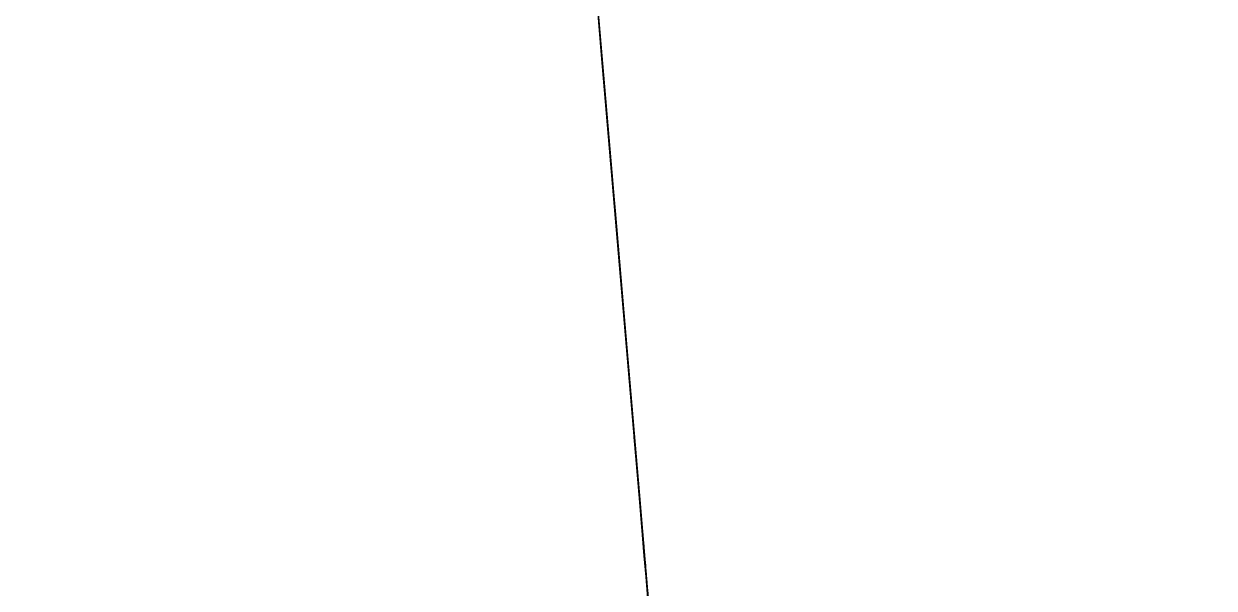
# Model space of a CAD drawing. Header units: millimetres. Extents: x 2645 to 248282, y -52826 to -1714.
# Drawn here: x 3662.6 to 3758.4, y -43364.3 to -43318.8 of the extents above; entities that cross this region are included whole.
import ezdxf

# ---------------------------------------------------------------- set-up
doc = ezdxf.new("R2010")
doc.units = ezdxf.units.MM
doc.header["$MEASUREMENT"] = 0
doc.linetypes.add('CENTER2', pattern=[1.125, 0.75, -0.125, 0.125, -0.125])
for name, color, linetype in [('Elevation Looking North-0', 7, 'Continuous'), ('Elevation Looking North-150-DS-B4-404', 1, 'Continuous'), ('Elevation Looking North-150-SL-B4-095', 14, 'Continuous'), ('Elevation Looking North-150-SL-B4-221', 85, 'Continuous'), ('Elevation Looking North-150-SL-B4-249', 85, 'Continuous'), ('Elevation Looking North-300-CEN-D3-231', 70, 'Continuous'), ('Elevation Looking North-300-CEN-D3-258', 70, 'Continuous'), ('Elevation Looking North-300-FA-D4-256', 50, 'Continuous'), ('Elevation Looking North-50-IW-B4-023', 3, 'Continuous'), ('Elevation Looking North-50-PES-D1-229', 4, 'Continuous'), ('Elevation Looking North-A-FLOR', 192, 'Continuous'), ('Elevation Looking North-CENTER', 1, 'CENTER2'), ('Elevation Looking North-PR-STEL-EQIP_DUCTS_CHUTES', 85, 'Continuous'), ('Elevation Looking North-RE', 5, 'Continuous'), ('Elevation Looking North-S-BEAM', 12, 'Continuous'), ('Elevation Looking North-S-COLS', 52, 'Continuous'), ('Elevation Looking North-SLUDGE TO STRAIN PRESS INLET', 3, 'Continuous'), ('Elevation Looking North-UCD756', 7, 'Continuous')]:
    doc.layers.add(name, color=color, linetype=linetype)
doc.layers.add('Elevation Looking North-PR-STEL-EQIP-PUMP_2_SEEPEX_BTVE70-24_100-18', color=7, linetype='Continuous', true_color=0x1111d0)

# ---------------------------------------------------------------- blocks, each defined once
blk = doc.blocks.new('*U815')
at = {"layer": 'Elevation Looking North-A-FLOR', "color": 0, "linetype": 'ByBlock', "lineweight": -2}
blk.add_line((3709.106, -43321.337, 22000), (4075.606, -47601.955, 22000), dxfattribs=at)
blk = doc.blocks.new('*U816')
at = {"layer": 'Elevation Looking North-S-BEAM', "color": 0, "linetype": 'ByBlock', "lineweight": -2}
for p, q in [((2647.841, -30926.057, 30027.2), (4471.772, -52229.058, 30027.2)), ((2647.841, -30926.057, 29454.8), (4471.772, -52229.058, 29454.8)), ((2647.841, -30926.057, 30042), (4471.772, -52229.058, 30042)), ((3467.558, -40500.126, 29440), (3964.349, -46302.508, 29440))]:
    blk.add_line(p, q, dxfattribs=at)
blk = doc.blocks.new('*U866')
at = {"layer": 'Elevation Looking North-S-BEAM', "color": 0, "linetype": 'ByBlock', "lineweight": -2}
blk.add_line((3558.184, -41558.607, 24801.4), (3714.126, -43379.971, 24801.4), dxfattribs=at)
blk = doc.blocks.new('*U875')
at = {"layer": 'Elevation Looking North-A-FLOR', "color": 0, "linetype": 'ByBlock', "lineweight": -2}
blk.add_line((3774.49, -44084.997, 21629.207), (2990.271, -34925.535, 21629.207), dxfattribs=at)
blk = doc.blocks.new('*U1000')
at = {"layer": 'Elevation Looking North-A-FLOR', "color": 0, "linetype": 'ByBlock', "lineweight": -2}
for p, q in [((3210.589, -37498.789, 21699.689), (3774.49, -44084.997, 21629.207)), ((4410.652, -51515.2, 21849.694), (3210.589, -37498.789, 21999.689)), ((3709.106, -43321.337, 21937.384), (4075.764, -47603.804, 21891.554))]:
    blk.add_line(p, q, dxfattribs=at)
blk = doc.blocks.new('*U1001')
at = {"layer": 'Elevation Looking North-A-FLOR', "color": 0, "linetype": 'ByBlock', "lineweight": -2}
for p, q in [((4075.764, -47603.804, 21891.966), (3709.106, -43321.337, 21937.755)), ((3709.106, -43321.337, 21999.995), (4075.606, -47601.955, 21999.987))]:
    blk.add_line(p, q, dxfattribs=at)
blk = doc.blocks.new('*U1006')
at = {"layer": 'Elevation Looking North-50-PES-D1-229', "color": 0, "linetype": 'ByBlock', "lineweight": -2}
blk.add_line((3713.255, -43369.792, 25056.774), (3706.149, -43286.803, 25056.774), dxfattribs=at)
at = {"layer": 'Elevation Looking North-CENTER'}
blk.add_line((3705.997, -43285.02, 25026.612), (3712.215, -43357.651, 25026.612), dxfattribs=at)
blk = doc.blocks.new('*U1013')
at = {"layer": 'Elevation Looking North-300-FA-D4-256', "color": 0, "linetype": 'ByBlock', "lineweight": -2}
blk.add_line((3709.106, -43321.337, 23695.257), (3727.845, -43540.199, 23695.257), dxfattribs=at)
blk = doc.blocks.new('*U1023')
at = {"layer": 'Elevation Looking North-300-CEN-D3-258', "color": 0, "linetype": 'ByBlock', "lineweight": -2}
blk.add_line((3709.106, -43321.337, 23086.7), (3756.925, -43879.846, 23096.426), dxfattribs=at)
at = {"layer": 'Elevation Looking North-CENTER'}
blk.add_line((3747.661, -43771.649, 23256.491), (3709.106, -43321.337, 23248.65), dxfattribs=at)
blk = doc.blocks.new('*U1043')
at = {"layer": 'Elevation Looking North-50-IW-B4-023', "color": 0, "linetype": 'ByBlock', "lineweight": -2}
for p, q in [((3809.232, -44490.773, 23554.407), (3709.106, -43321.337, 23554.407)), ((3809.232, -44490.773, 23614.732), (3709.106, -43321.337, 23614.732))]:
    blk.add_line(p, q, dxfattribs=at)
at = {"layer": 'Elevation Looking North-CENTER'}
blk.add_line((3709.106, -43321.337, 23584.569), (3809.232, -44490.773, 23584.569), dxfattribs=at)
blk = doc.blocks.new('*U1059')
at = {"layer": 'Elevation Looking North-150-SL-B4-221', "color": 0, "linetype": 'ByBlock', "lineweight": -2}
blk.add_line((3709.106, -43321.337, 24016.866), (3733.668, -43608.212, 24016.866), dxfattribs=at)
blk = doc.blocks.new('*U1060')
at = {"layer": 'Elevation Looking North-CENTER'}
blk.add_line((3709.106, -43321.337, 22955.728), (3862.195, -45109.376, 22955.728), dxfattribs=at)
at = {"layer": 'Elevation Looking North-SLUDGE TO STRAIN PRESS INLET', "color": 0, "linetype": 'ByBlock', "lineweight": -2}
for p, q in [((3862.195, -45109.376, 23039.866), (3709.106, -43321.337, 23039.866)), ((3726.496, -43524.448, 22871.591), (3710.077, -43332.68, 22871.591))]:
    blk.add_line(p, q, dxfattribs=at)
blk = doc.blocks.new('*U1063')
at = {"layer": 'Elevation Looking North-PR-STEL-EQIP-PUMP_2_SEEPEX_BTVE70-24_100-18', "color": 0, "linetype": 'ByBlock', "lineweight": -2}
for p, q in [((3719.781, -43446.019, 22325.797), (3709.106, -43321.337, 22325.797)), ((3719.781, -43446.019, 22313.779), (3709.106, -43321.337, 22313.779)), ((3719.781, -43446.019, 22305.766), (3709.106, -43321.337, 22305.766)), ((3709.106, -43321.337, 22434.953), (3719.781, -43446.019, 22434.953)), ((3719.781, -43446.019, 22454.984), (3709.106, -43321.337, 22454.984)), ((3709.106, -43321.337, 22912.66), (3710.097, -43332.909, 22912.591)), ((3709.106, -43321.337, 22462.791), (3709.868, -43330.233, 22462.737)), ((3709.913, -43330.755, 22548.693), (3710.04, -43332.249, 22548.684)), ((3710.04, -43332.249, 22548.684), (3726.314, -43522.32, 22514.08)), ((3710.054, -43332.408, 22826.635), (3710.182, -43333.902, 22826.626)), ((3710.182, -43333.902, 22826.626), (3726.49, -43524.371, 22858.951))]:
    blk.add_line(p, q, dxfattribs=at)
at = {"layer": 'Elevation Looking North-PR-STEL-EQIP-PUMP_2_SEEPEX_BTVE70-24_100-18', "color": 0, "linetype": 'ByBlock', "lineweight": -2, "extrusion": (0.996355, 0.085306, 6.30897e-16)}
blk.add_ellipse((3709.982, -43331.571, 22687.664), major_axis=(0.115, -1.338, 224.927), ratio=0.000118, start_param=2.236802, end_param=7.187976, dxfattribs=at)
at = {"layer": 'Elevation Looking North-PR-STEL-EQIP-PUMP_2_SEEPEX_BTVE70-24_100-18', "color": 0, "linetype": 'ByBlock', "lineweight": -2, "extrusion": (0.996355, 0.085306, 1.03118e-15)}
blk.add_ellipse((3709.983, -43331.581, 22687.664), major_axis=(0.071, -0.826, 138.971), ratio=0.000118, start_param=3.141593, end_param=6.283185, dxfattribs=at)
at = {"layer": 'Elevation Looking North-PR-STEL-EQIP-PUMP_2_SEEPEX_BTVE70-24_100-18', "color": 0, "linetype": 'ByBlock', "lineweight": -2, "extrusion": (0.996355, 0.085306, -7.46235e-15)}
blk.add_ellipse((3710.111, -43333.076, 22687.655), major_axis=(0.071, -0.826, 138.971), ratio=0.000118, start_param=3.141613, end_param=6.283165, dxfattribs=at)
blk = doc.blocks.new('*U1081')
at = {"layer": 'Elevation Looking North-150-DS-B4-404', "color": 0, "linetype": 'ByBlock', "lineweight": -2}
for p, q in [((3730.719, -43573.769, 23790.913), (3709.106, -43321.337, 23790.913)), ((3730.719, -43573.769, 23959.188), (3709.106, -43321.337, 23959.188))]:
    blk.add_line(p, q, dxfattribs=at)
at = {"layer": 'Elevation Looking North-CENTER'}
blk.add_line((3709.106, -43321.337, 23875.05), (3730.719, -43573.769, 23875.05), dxfattribs=at)
blk = doc.blocks.new('*U1083')
at = {"layer": 'Elevation Looking North-150-DS-B4-404', "color": 0, "linetype": 'ByBlock', "lineweight": -2}
for p, q in [((3903.511, -45591.928, 23256.491), (3709.106, -43321.337, 23256.491)), ((3906.187, -45623.188, 23424.766), (3709.106, -43321.337, 23424.766))]:
    blk.add_line(p, q, dxfattribs=at)
at = {"layer": 'Elevation Looking North-CENTER'}
blk.add_line((3709.106, -43321.337, 23340.628), (3902.939, -45585.248, 23340.628), dxfattribs=at)
blk = doc.blocks.new('*U1093')
at = {"layer": 'Elevation Looking North-0', "color": 0, "linetype": 'ByBlock', "lineweight": -2}
for p, q in [((3709.487, -43325.784, 26083.016), (3663.638, -42790.278, 26083.016)), ((3663.638, -42790.278, 26093.016), (3709.487, -43325.784, 26093.016)), ((3734.676, -43619.982, 25888.357), (3706.416, -43289.916, 25697.096)), ((3725.33, -43510.831, 26078.104), (3706.416, -43289.916, 25950.091)), ((3709.487, -43325.784, 26083.016), (3709.487, -43325.784, 26093.016))]:
    blk.add_line(p, q, dxfattribs=at)
blk = doc.blocks.new('*U1096')
at = {"layer": 'Elevation Looking North-UCD756', "color": 0, "linetype": 'ByBlock', "lineweight": -2}
for p, q in [((3663.638, -42790.278, 26103.007), (3709.572, -43326.776, 26103)), ((3709.188, -43322.297, 26093.016), (3663.638, -42790.278, 26093.016)), ((3718.529, -43431.398, 25370), (3696.35, -43172.346, 25370)), ((3696.35, -43172.346, 25355), (3718.529, -43431.398, 25355)), ((3720.662, -43456.307, 25383), (3698.479, -43197.219, 25383)), ((3721.965, -43471.52, 26745.919), (3707.126, -43298.214, 27176.237)), ((3709.188, -43322.297, 26103), (3709.188, -43322.297, 26093.016)), ((3709.188, -43322.297, 26103), (3720.662, -43456.307, 26103)), ((3709.359, -43324.289, 26103), (3709.359, -43324.289, 26103)), ((3709.572, -43326.776, 26103), (3709.572, -43326.776, 26108.002)), ((3709.572, -43326.776, 26108.002), (3719.382, -43441.358, 26108.002)), ((3709.712, -43328.413, 27103.735), (3718.385, -43429.706, 26852.222)), ((3709.712, -43328.413, 27103.735), (3718.385, -43429.706, 26852.222)), ((3709.791, -43329.337, 27104.11), (3709.712, -43328.413, 27103.735)), ((3709.759, -43328.961, 27103.735), (3718.432, -43430.254, 26852.222)), ((3709.791, -43329.337, 27104.11), (3718.464, -43430.63, 26852.597)), ((3710.893, -43342.211, 27072.142), (3710.446, -43336.986, 27085.122)), ((3710.525, -43337.91, 27085.496), (3710.446, -43336.986, 27085.122)), ((3711.42, -43348.361, 27059.536), (3710.525, -43337.91, 27085.496)), ((3711.42, -43348.361, 27059.536), (3710.525, -43337.91, 27085.496)), ((3710.858, -43341.801, 27083.838), (3710.525, -43337.91, 27085.496)), ((3711.561, -43350.011, 27063.442), (3710.858, -43341.801, 27083.838)), ((3711.561, -43350.011, 27063.442), (3710.858, -43341.801, 27083.838)), ((3711.42, -43348.361, 27059.536), (3711.341, -43347.439, 27059.162)), ((3711.561, -43350.011, 27063.442), (3711.42, -43348.361, 27059.536))]:
    blk.add_line(p, q, dxfattribs=at)
blk = doc.blocks.new('*U1098')
at = {"layer": 'Elevation Looking North-CENTER'}
blk.add_line((3809.232, -44490.773, 23731.723), (3709.106, -43321.337, 23731.723), dxfattribs=at)
at = {"layer": 'Elevation Looking North-RE', "color": 0, "linetype": 'ByBlock', "lineweight": -2}
for p, q in [((3709.106, -43321.337, 23761.885), (3738.019, -43659.033, 23761.885)), ((3709.106, -43321.337, 23701.56), (3809.232, -44490.773, 23701.56))]:
    blk.add_line(p, q, dxfattribs=at)
blk = doc.blocks.new('*U1099')
at = {"layer": 'Elevation Looking North-PR-STEL-EQIP_DUCTS_CHUTES', "color": 0, "linetype": 'ByBlock', "lineweight": -2}
for p, q in [((3675.842, -42932.821, 25321.016), (3709.999, -43331.762, 25321.016)), ((3709.359, -43324.289, 25313.016), (3709.999, -43331.762, 25313.016)), ((3709.999, -43331.762, 25313.016), (3709.999, -43331.762, 25321.016))]:
    blk.add_line(p, q, dxfattribs=at)
blk = doc.blocks.new('*U1101')
at = {"layer": 'Elevation Looking North-CENTER'}
blk.add_line((3709.106, -43321.337, 23616.329), (3764.655, -43970.129, 23616.329), dxfattribs=at)
at = {"layer": 'Elevation Looking North-RE', "color": 0, "linetype": 'ByBlock', "lineweight": -2}
blk.add_line((3764.655, -43970.129, 23673.479), (3709.106, -43321.337, 23673.479), dxfattribs=at)
blk = doc.blocks.new('*U1102')
at = {"layer": 'Elevation Looking North-PR-STEL-EQIP_DUCTS_CHUTES', "color": 0, "linetype": 'ByBlock', "lineweight": -2}
for p, q in [((3709.359, -43324.289, 25301.016), (3673.206, -42902.037, 25301.016)), ((3674.788, -42920.507, 25313.016), (3709.359, -43324.289, 25313.016)), ((3709.359, -43324.289, 25301.016), (3709.359, -43324.289, 25313.016))]:
    blk.add_line(p, q, dxfattribs=at)
blk = doc.blocks.new('*U1115')
at = {"layer": 'Elevation Looking North-S-COLS', "color": 0, "linetype": 'ByBlock', "lineweight": -2}
for p, q in [((3709.106, -43321.337, 24789), (3709.106, -43321.337, 24502.441)), ((3709.106, -43321.337, 24178.591), (3709.106, -43321.337, 21937.382))]:
    blk.add_line(p, q, dxfattribs=at)
blk = doc.blocks.new('*U1116')
at = {"layer": 'Elevation Looking North-150-SL-B4-249', "color": 0, "linetype": 'ByBlock', "lineweight": -2}
for p, q in [((3712.778, -43364.219, 24234.03), (3692.941, -43132.531, 24234.027)), ((3712.779, -43364.238, 24227.915), (3692.941, -43132.531, 24227.912)), ((3704.844, -43271.552, 24193.771), (3712.118, -43356.509, 24193.772)), ((3712.118, -43356.508, 24393.059), (3708.15, -43310.167, 24393.058)), ((3708.15, -43310.169, 24392.611), (3712.118, -43356.51, 24392.612)), ((3712.118, -43356.51, 24392.599), (3708.15, -43310.169, 24392.598)), ((3708.15, -43310.171, 24392.151), (3712.118, -43356.513, 24392.152)), ((3712.118, -43356.512, 24392.152), (3708.15, -43310.171, 24392.151)), ((3708.15, -43310.172, 24392.086), (3712.118, -43356.513, 24392.087)), ((3708.15, -43310.174, 24237.065), (3712.118, -43356.515, 24237.065)), ((3712.118, -43356.509, 24193.772), (3712.118, -43356.508, 24227.915)), ((3712.118, -43356.51, 24392.612), (3712.118, -43356.508, 24393.059)), ((3712.118, -43356.51, 24392.612), (3712.118, -43356.51, 24392.599)), ((3712.118, -43356.512, 24392.152), (3712.118, -43356.51, 24392.599)), ((3712.118, -43356.512, 24392.152), (3712.118, -43356.512, 24392.152)), ((3712.118, -43356.515, 24237.065), (3712.118, -43356.513, 24392.087)), ((3712.118, -43356.513, 24392.087), (3712.118, -43356.513, 24392.152)), ((3712.118, -43356.513, 24366.794), (3721.376, -43464.641, 24366.795)), ((3712.779, -43364.231, 24297.55), (3712.118, -43356.514, 24297.55)), ((3712.779, -43364.237, 24296.125), (3712.118, -43356.514, 24296.125)), ((3712.778, -43364.218, 24289.838), (3712.118, -43356.514, 24289.837)), ((3712.779, -43364.231, 24297.551), (3712.118, -43356.514, 24297.551)), ((3712.118, -43356.514, 24325.399), (3715.322, -43393.937, 24325.4)), ((3712.778, -43364.218, 24289.838), (3719.56, -43443.432, 24291.795)), ((3712.778, -43364.219, 24296.115), (3718.362, -43429.443, 24301.278)), ((3712.778, -43364.219, 24234.471), (3721.47, -43465.745, 24218.418)), ((3712.778, -43364.22, 24227.984), (3721.47, -43465.746, 24208.433)), ((3712.779, -43364.231, 24297.55), (3712.779, -43364.237, 24296.125)), ((3712.779, -43364.231, 24297.543), (3712.897, -43365.61, 24297.816))]:
    blk.add_line(p, q, dxfattribs=at)
at = {"layer": 'Elevation Looking North-150-SL-B4-249', "color": 0, "linetype": 'ByBlock', "lineweight": -2, "extrusion": (0.996355, 0.085306, -1.02999e-18)}
for centre, start_param, end_param in [((3710.134, -43333.342, 24376.584), 0.004058, 6.287243), ((3710.134, -43333.343, 24314.576), 0.004058, 6.287243), ((3710.134, -43333.341, 24376.79), 4.716433, 6.258271), ((3710.134, -43333.34, 24377.109), 4.716433, 6.225611), ((3710.134, -43333.341, 24376.79), 3.160805, 4.716433)]:
    blk.add_ellipse(centre, major_axis=(-0.397, 4.634, -0.019), ratio=0.999903, start_param=start_param, end_param=end_param, dxfattribs=at)
at = {"layer": 'Elevation Looking North-150-SL-B4-249', "color": 0, "linetype": 'ByBlock', "lineweight": -2, "extrusion": (-0.996355, -0.085306, 9.75782e-19)}
for centre, start_param, end_param in [((3710.134, -43333.342, 24376.649), 3.148559, 6.276219), ((3710.134, -43333.34, 24377.096), 3.1978, 4.708345)]:
    blk.add_ellipse(centre, major_axis=(0.397, -4.634, 0.019), ratio=0.999903, start_param=start_param, end_param=end_param, dxfattribs=at)
at = {"layer": 'Elevation Looking North-150-SL-B4-249', "color": 0, "linetype": 'ByBlock', "lineweight": -2, "extrusion": (-0.996355, -0.085306, 4.01155e-18)}
for centre, start_param, end_param in [((3710.134, -43333.343, 24314.641), 3.148559, 6.276219), ((3710.134, -43333.34, 24377.096), 4.708345, 6.229264)]:
    blk.add_ellipse(centre, major_axis=(0.397, -4.634, 0.019), ratio=0.999903, start_param=start_param, end_param=end_param, dxfattribs=at)
at = {"layer": 'Elevation Looking North-150-SL-B4-249', "color": 0, "linetype": 'ByBlock', "lineweight": -2, "extrusion": (0.996355, 0.085306, -8.67362e-19)}
for centre, start_param, end_param in [((3710.134, -43333.342, 24314.781), 4.716433, 6.258271), ((3710.134, -43333.339, 24315.407), 3.230413, 4.716433)]:
    blk.add_ellipse(centre, major_axis=(-0.397, 4.634, -0.019), ratio=0.999903, start_param=start_param, end_param=end_param, dxfattribs=at)
at = {"layer": 'Elevation Looking North-150-SL-B4-249', "color": 0, "linetype": 'ByBlock', "lineweight": -2, "extrusion": (0.996355, 0.085306, -1.0842e-18)}
blk.add_ellipse((3710.134, -43333.341, 24315.101), major_axis=(-0.397, 4.634, -0.019), ratio=0.999903, start_param=4.716433, end_param=6.225611, dxfattribs=at)
at = {"layer": 'Elevation Looking North-150-SL-B4-249', "color": 0, "linetype": 'ByBlock', "lineweight": -2, "extrusion": (-0.996355, -0.085306, 4.06576e-18)}
blk.add_ellipse((3710.134, -43333.341, 24315.088), major_axis=(0.397, -4.634, 0.019), ratio=0.999903, start_param=3.1978, end_param=4.708345, dxfattribs=at)
at = {"layer": 'Elevation Looking North-150-SL-B4-249', "color": 0, "linetype": 'ByBlock', "lineweight": -2, "extrusion": (0.996355, 0.085306, -3.84892e-18)}
blk.add_ellipse((3710.134, -43333.339, 24377.416), major_axis=(-0.397, 4.634, -0.019), ratio=0.999903, start_param=4.716433, end_param=6.192958, dxfattribs=at)
at = {"layer": 'Elevation Looking North-150-SL-B4-249', "color": 0, "linetype": 'ByBlock', "lineweight": -2, "extrusion": (0.996355, 0.085306, -7.04731e-19)}
blk.add_ellipse((3710.134, -43333.339, 24315.407), major_axis=(-0.397, 4.634, -0.019), ratio=0.999903, start_param=4.716433, end_param=6.192958, dxfattribs=at)
at = {"layer": 'Elevation Looking North-150-SL-B4-249', "color": 0, "linetype": 'ByBlock', "lineweight": -2, "extrusion": (0.996355, 0.085306, -9.21572e-19)}
blk.add_ellipse((3710.134, -43333.339, 24377.416), major_axis=(-0.397, 4.634, -0.019), ratio=0.999903, start_param=3.230413, end_param=4.716433, dxfattribs=at)
at = {"layer": 'Elevation Looking North-150-SL-B4-249', "color": 0, "linetype": 'ByBlock', "lineweight": -2, "extrusion": (0.996355, 0.085306, -1.13841e-18)}
for centre in [(3710.134, -43333.34, 24377.109), (3710.134, -43333.341, 24315.101)]:
    blk.add_ellipse(centre, major_axis=(-0.397, 4.634, -0.019), ratio=0.999903, start_param=3.196938, end_param=4.716433, dxfattribs=at)
at = {"layer": 'Elevation Looking North-150-SL-B4-249', "color": 0, "linetype": 'ByBlock', "lineweight": -2, "extrusion": (-0.996355, -0.085306, 9.21572e-19)}
blk.add_ellipse((3710.134, -43333.341, 24315.088), major_axis=(0.397, -4.634, 0.019), ratio=0.999903, start_param=4.708345, end_param=6.229264, dxfattribs=at)
at = {"layer": 'Elevation Looking North-150-SL-B4-249', "color": 0, "linetype": 'ByBlock', "lineweight": -2, "extrusion": (0.996355, 0.085306, 1.95156e-18)}
blk.add_ellipse((3710.134, -43333.342, 24314.781), major_axis=(-0.397, 4.634, -0.019), ratio=0.999903, start_param=3.160805, end_param=4.716433, dxfattribs=at)
at = {"layer": 'Elevation Looking North-150-SL-B4-249', "color": 0, "linetype": 'ByBlock', "lineweight": -2, "extrusion": (-0.996355, -0.085306, -1.19135e-17)}
blk.add_ellipse((3712.778, -43364.22, 24234.153), major_axis=(0, 0, 6.241), ratio=0.000113, start_param=1.519713, end_param=2.04386, dxfattribs=at)
at = {"layer": 'Elevation Looking North-150-SL-B4-249', "color": 0, "linetype": 'ByBlock', "lineweight": -2, "extrusion": (0.996355, 0.085306, -2.06227e-17)}
blk.add_ellipse((3712.779, -43364.232, 24291.349), major_axis=(0, 0, 6.201), ratio=0.000056, start_param=0, end_param=0.013932, dxfattribs=at)
at = {"layer": 'Elevation Looking North-150-SL-B4-249', "color": 0, "linetype": 'ByBlock', "lineweight": -2, "extrusion": (0.996355, 0.085306, -2.51274e-17)}
blk.add_ellipse((3712.779, -43364.237, 24289.924), major_axis=(0, 0, 6.201), ratio=0.000056, start_param=0.013932, end_param=0.051179, dxfattribs=at)
at = {"layer": 'Elevation Looking North-150-SL-B4-249', "color": 0, "linetype": 'ByBlock', "lineweight": -2, "extrusion": (0.996355, 0.085306, 9.57571e-18)}
blk.add_ellipse((3712.779, -43364.238, 24234.116), major_axis=(0, 0, 6.201), ratio=0.000056, start_param=2.205235, end_param=2.768557, dxfattribs=at)
at = {"layer": 'Elevation Looking North-150-SL-B4-249', "color": 0, "linetype": 'ByBlock', "lineweight": -2, "extrusion": (0.996355, 0.085306, 9.57592e-18)}
blk.add_ellipse((3712.779, -43364.238, 24234.116), major_axis=(0, 0, 6.201), ratio=0.000056, start_param=2.996034, end_param=3.141593, dxfattribs=at)
blk = doc.blocks.new('*U1118')
at = {"layer": 'Elevation Looking North-PR-STEL-EQIP_DUCTS_CHUTES', "color": 0, "linetype": 'ByBlock', "lineweight": -2}
blk.add_line((3705.957, -43284.551, 25018.674), (3709.16, -43321.967, 25018.674), dxfattribs=at)
blk = doc.blocks.new('*U1120')
at = {"layer": 'Elevation Looking North-150-SL-B4-095', "color": 0, "linetype": 'ByBlock', "lineweight": -2}
blk.add_line((3775.144, -44092.636, 22266.047), (3709.106, -43321.337, 22266.047), dxfattribs=at)
blk = doc.blocks.new('*U1121')
at = {"layer": 'Elevation Looking North-150-DS-B4-404', "color": 0, "linetype": 'ByBlock', "lineweight": -2, "extrusion": (0.996355, 0.085306, -9.22495e-29)}
blk.add_arc((-43576.463, 24934.537), 110, 33.96976, 146.03024, dxfattribs=at)
at = {"layer": 'Elevation Looking North-150-DS-B4-404', "color": 0, "linetype": 'ByBlock', "lineweight": -2, "extrusion": (-0.996355, -0.085306, 0)}
blk.add_arc((43576.463, 24934.537), 90, 92.91211, 136.92751, dxfattribs=at)
blk = doc.blocks.new('*U1122')
at = {"layer": 'Elevation Looking North-S-BEAM', "color": 0, "linetype": 'ByBlock', "lineweight": -2}
for p, q in [((3708.681, -43316.374, 24789), (3720.112, -43449.885, 24789)), ((3720.112, -43449.885, 24996), (3708.681, -43316.374, 24996)), ((3708.681, -43316.374, 24986.4), (3714.128, -43379.991, 24986.4)), ((3714.128, -43379.991, 24798.6), (3708.681, -43316.374, 24798.6))]:
    blk.add_line(p, q, dxfattribs=at)
blk = doc.blocks.new('*U1123')
at = {"layer": 'Elevation Looking North-PR-STEL-EQIP_DUCTS_CHUTES', "color": 0, "linetype": 'ByBlock', "lineweight": -2}
for p, q in [((3709.16, -43321.967, 25018.687), (3709.16, -43321.967, 24996)), ((3709.16, -43321.967, 25018.687), (3711.877, -43353.703, 25023.896)), ((3713.255, -43369.792, 25010.668), (3713.255, -43369.792, 24996)), ((3713.255, -43369.792, 25074.537), (3713.255, -43369.792, 25033.512)), ((3714.705, -43386.73, 25074.537), (3713.255, -43369.792, 25074.537)), ((3714.705, -43386.73, 25040.078), (3714.705, -43386.73, 25074.537)), ((3714.705, -43386.73, 24996), (3714.705, -43386.73, 25019.03))]:
    blk.add_line(p, q, dxfattribs=at)
blk = doc.blocks.new('*U1119')
at = {"layer": 'Elevation Looking North-300-CEN-D3-231', "color": 0, "linetype": 'ByBlock', "lineweight": -2}
for p, q in [((3727.284, -43533.65, 24502.441), (3693.125, -43134.682, 24502.441)), ((3719.295, -43440.34, 24178.591), (3706.695, -43293.178, 24178.591))]:
    blk.add_line(p, q, dxfattribs=at)
blk = doc.blocks.new('*U1428')
at = {"layer": 'Elevation Looking North-300-CEN-D3-231'}
blk.add_blockref('*U1119', (0, 0), dxfattribs=at)

msp = doc.modelspace()

# ---------------------------------------------------------------- block references
at = {"layer": 'Elevation Looking North-0'}
msp.add_blockref('*U1093', (0, 0), dxfattribs=at)
at = {"layer": 'Elevation Looking North-150-DS-B4-404'}
for name in ['*U1081', '*U1083', '*U1121']:
    msp.add_blockref(name, (0, 0), dxfattribs=at)
at = {"layer": 'Elevation Looking North-150-SL-B4-095'}
msp.add_blockref('*U1120', (0, 0), dxfattribs=at)
at = {"layer": 'Elevation Looking North-150-SL-B4-221'}
msp.add_blockref('*U1059', (0, 0), dxfattribs=at)
at = {"layer": 'Elevation Looking North-150-SL-B4-249'}
msp.add_blockref('*U1116', (0, 0), dxfattribs=at)
at = {"layer": 'Elevation Looking North-300-CEN-D3-231'}
msp.add_blockref('*U1428', (0, 0), dxfattribs=at)
at = {"layer": 'Elevation Looking North-300-CEN-D3-258'}
msp.add_blockref('*U1023', (0, 0), dxfattribs=at)
at = {"layer": 'Elevation Looking North-300-FA-D4-256'}
msp.add_blockref('*U1013', (0, 0), dxfattribs=at)
at = {"layer": 'Elevation Looking North-50-IW-B4-023'}
msp.add_blockref('*U1043', (0, 0), dxfattribs=at)
at = {"layer": 'Elevation Looking North-50-PES-D1-229'}
msp.add_blockref('*U1006', (0, 0), dxfattribs=at)
at = {"layer": 'Elevation Looking North-A-FLOR'}
for name in ['*U815', '*U875', '*U1000', '*U1001']:
    msp.add_blockref(name, (0, 0), dxfattribs=at)
at = {"layer": 'Elevation Looking North-PR-STEL-EQIP-PUMP_2_SEEPEX_BTVE70-24_100-18'}
msp.add_blockref('*U1063', (0, 0), dxfattribs=at)
at = {"layer": 'Elevation Looking North-PR-STEL-EQIP_DUCTS_CHUTES'}
for name in ['*U1099', '*U1102', '*U1118', '*U1123']:
    msp.add_blockref(name, (0, 0), dxfattribs=at)
at = {"layer": 'Elevation Looking North-RE'}
for name in ['*U1098', '*U1101']:
    msp.add_blockref(name, (0, 0), dxfattribs=at)
at = {"layer": 'Elevation Looking North-S-BEAM'}
for name in ['*U816', '*U866', '*U1122']:
    msp.add_blockref(name, (0, 0), dxfattribs=at)
at = {"layer": 'Elevation Looking North-S-COLS'}
msp.add_blockref('*U1115', (0, 0), dxfattribs=at)
at = {"layer": 'Elevation Looking North-SLUDGE TO STRAIN PRESS INLET'}
msp.add_blockref('*U1060', (0, 0), dxfattribs=at)
at = {"layer": 'Elevation Looking North-UCD756'}
msp.add_blockref('*U1096', (0, 0), dxfattribs=at)

doc.saveas('drawing.dxf')
